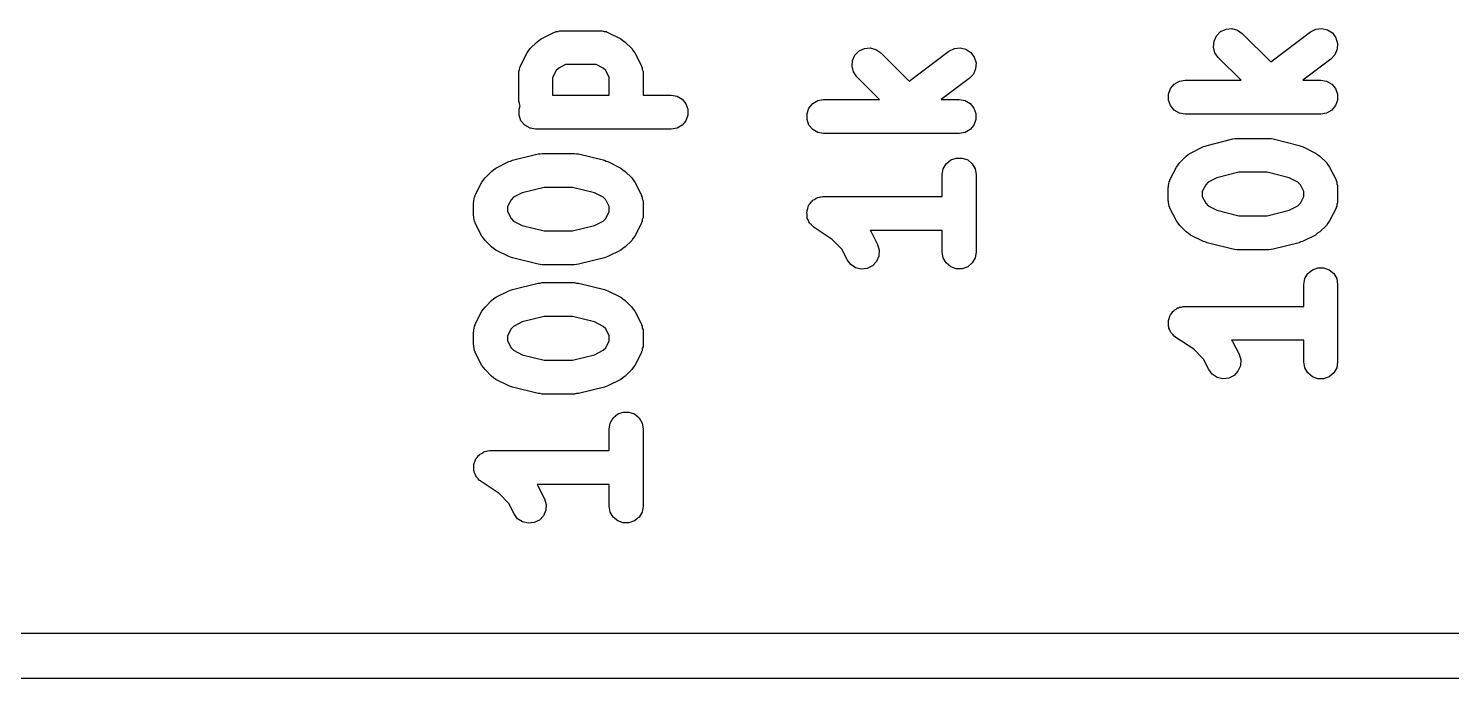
# Model space of a CAD drawing. Extents: x 10 to 287, y -200 to -10.
# Drawn here: x 178.75 to 185.05, y -112.1 to -109.22 of the extents above; entities that cross this region are included whole.
import ezdxf

# ---------------------------------------------------------------- set-up
doc = ezdxf.new("R2010")
doc.units = 0
doc.header["$MEASUREMENT"] = 0
doc.layers.add('BLACK', color=7, linetype='CONTINUOUS')

msp = doc.modelspace()

# ---------------------------------------------------------------- linework, layer by layer
at = {"layer": 'Black'}
for p, q in [((181.021, -109.271), (181.078, -109.243)), ((181.078, -109.243), (181.082, -109.241)), ((181.082, -109.241), (181.086, -109.239)), ((181.086, -109.239), (181.095, -109.238)), ((181.095, -109.238), (181.103, -109.235)), ((181.103, -109.235), (181.107, -109.235)), ((181.107, -109.235), (181.112, -109.235)), ((181.112, -109.235), (181.283, -109.235)), ((181.283, -109.235), (181.287, -109.235)), ((181.287, -109.235), (181.292, -109.235)), ((181.292, -109.235), (181.3, -109.238)), ((181.3, -109.238), (181.309, -109.239)), ((181.309, -109.239), (181.313, -109.241)), ((181.313, -109.241), (181.317, -109.243)), ((181.317, -109.243), (181.374, -109.271)), ((183.999, -109.281), (184.01, -109.257)), ((184.01, -109.257), (184.028, -109.239)), ((184.028, -109.239), (184.052, -109.228)), ((184.052, -109.228), (184.078, -109.225)), ((184.078, -109.225), (184.103, -109.232)), ((184.103, -109.232), (184.124, -109.247)), ((184.124, -109.247), (184.25, -109.372)), ((184.25, -109.372), (184.426, -109.24)), ((184.426, -109.24), (184.45, -109.228)), ((184.45, -109.228), (184.476, -109.225)), ((184.476, -109.225), (184.501, -109.231)), ((184.501, -109.231), (184.523, -109.245)), ((184.523, -109.245), (184.538, -109.266)), ((180.959, -109.333), (180.966, -109.324)), ((180.966, -109.324), (180.973, -109.314)), ((180.973, -109.314), (181.002, -109.285)), ((181.002, -109.285), (181.011, -109.278)), ((181.011, -109.278), (181.021, -109.271)), ((181.374, -109.271), (181.383, -109.278)), ((181.383, -109.278), (181.393, -109.285)), ((181.393, -109.285), (181.422, -109.314)), ((181.422, -109.314), (181.429, -109.324)), ((181.429, -109.324), (181.436, -109.333)), ((182.41, -109.343), (182.428, -109.324)), ((182.428, -109.324), (182.452, -109.313)), ((182.452, -109.313), (182.478, -109.311)), ((182.478, -109.311), (182.503, -109.318)), ((182.503, -109.318), (182.524, -109.333)), ((182.826, -109.326), (182.85, -109.314)), ((182.85, -109.314), (182.876, -109.311)), ((182.876, -109.311), (182.901, -109.317)), ((182.901, -109.317), (182.923, -109.331)), ((183.997, -109.307), (183.999, -109.281)), ((184.003, -109.332), (183.997, -109.307)), ((184.544, -109.317), (184.534, -109.341)), ((184.538, -109.266), (184.546, -109.291)), ((184.546, -109.291), (184.544, -109.317)), ((180.93, -109.39), (180.959, -109.333)), ((181.129, -109.385), (181.099, -109.4)), ((181.265, -109.385), (181.129, -109.385)), ((181.296, -109.4), (181.265, -109.385)), ((181.436, -109.333), (181.465, -109.39)), ((182.397, -109.392), (182.399, -109.366)), ((182.399, -109.366), (182.41, -109.343)), ((182.524, -109.333), (182.65, -109.458)), ((182.65, -109.458), (182.826, -109.326)), ((182.923, -109.331), (182.938, -109.352)), ((182.938, -109.352), (182.946, -109.377)), ((182.946, -109.377), (182.944, -109.403)), ((184.018, -109.353), (184.003, -109.332)), ((184.119, -109.454), (184.018, -109.353)), ((184.516, -109.36), (184.392, -109.454)), ((184.534, -109.341), (184.516, -109.36)), ((180.922, -109.424), (180.923, -109.42)), ((180.922, -109.538), (180.922, -109.424)), ((180.923, -109.415), (180.925, -109.407)), ((180.923, -109.42), (180.923, -109.415)), ((180.925, -109.407), (180.927, -109.398)), ((180.927, -109.398), (180.929, -109.395)), ((180.929, -109.395), (180.93, -109.39)), ((181.088, -109.411), (181.072, -109.442)), ((181.072, -109.442), (181.072, -109.52)), ((181.099, -109.4), (181.088, -109.411)), ((181.307, -109.411), (181.296, -109.4)), ((181.322, -109.442), (181.307, -109.411)), ((181.322, -109.52), (181.322, -109.442)), ((181.465, -109.39), (181.466, -109.395)), ((181.466, -109.395), (181.468, -109.398)), ((181.468, -109.398), (181.469, -109.407)), ((181.469, -109.407), (181.472, -109.415)), ((181.472, -109.415), (181.472, -109.42)), ((181.472, -109.42), (181.472, -109.424)), ((181.472, -109.424), (181.472, -109.52)), ((182.403, -109.417), (182.397, -109.392)), ((182.418, -109.439), (182.403, -109.417)), ((182.519, -109.539), (182.418, -109.439)), ((182.916, -109.446), (182.792, -109.539)), ((182.934, -109.427), (182.916, -109.446)), ((182.944, -109.403), (182.934, -109.427)), ((183.798, -109.516), (183.806, -109.491)), ((183.806, -109.491), (183.823, -109.471)), ((183.823, -109.471), (183.846, -109.458)), ((183.846, -109.458), (183.871, -109.454)), ((183.871, -109.454), (184.119, -109.454)), ((184.392, -109.454), (184.471, -109.454)), ((184.471, -109.454), (184.497, -109.458)), ((184.497, -109.458), (184.52, -109.471)), ((184.52, -109.471), (184.536, -109.491)), ((184.536, -109.491), (184.545, -109.516)), ((180.923, -109.543), (180.922, -109.538)), ((180.923, -109.547), (180.923, -109.543)), ((180.925, -109.555), (180.923, -109.547)), ((180.924, -109.582), (180.929, -109.567)), ((180.927, -109.564), (180.925, -109.555)), ((180.929, -109.567), (180.927, -109.564)), ((181.072, -109.52), (181.322, -109.52)), ((181.472, -109.52), (181.597, -109.52)), ((181.597, -109.52), (181.623, -109.525)), ((181.623, -109.525), (181.646, -109.538)), ((181.646, -109.538), (181.662, -109.558)), ((181.662, -109.558), (181.671, -109.582)), ((182.206, -109.577), (182.223, -109.557)), ((182.223, -109.557), (182.246, -109.544)), ((182.246, -109.544), (182.271, -109.539)), ((182.271, -109.539), (182.519, -109.539)), ((182.792, -109.539), (182.871, -109.539)), ((182.871, -109.539), (182.897, -109.544)), ((182.897, -109.544), (182.92, -109.557)), ((182.92, -109.557), (182.936, -109.577)), ((183.798, -109.542), (183.798, -109.516)), ((183.806, -109.566), (183.798, -109.542)), ((183.823, -109.586), (183.806, -109.566)), ((184.536, -109.566), (184.52, -109.586)), ((184.545, -109.542), (184.536, -109.566)), ((184.545, -109.516), (184.545, -109.542)), ((180.924, -109.608), (180.924, -109.582)), ((180.932, -109.633), (180.924, -109.608)), ((180.949, -109.653), (180.932, -109.633)), ((181.662, -109.633), (181.646, -109.653)), ((181.671, -109.608), (181.662, -109.633)), ((181.671, -109.582), (181.671, -109.608)), ((182.198, -109.601), (182.206, -109.577)), ((182.198, -109.627), (182.198, -109.601)), ((182.206, -109.652), (182.198, -109.627)), ((182.936, -109.577), (182.945, -109.601)), ((182.945, -109.627), (182.936, -109.652)), ((182.945, -109.601), (182.945, -109.627)), ((183.846, -109.599), (183.823, -109.586)), ((183.871, -109.604), (183.846, -109.599)), ((184.471, -109.604), (183.871, -109.604)), ((184.497, -109.599), (184.471, -109.604)), ((184.52, -109.586), (184.497, -109.599)), ((180.972, -109.666), (180.949, -109.653)), ((180.997, -109.67), (180.972, -109.666)), ((181.597, -109.67), (180.997, -109.67)), ((181.623, -109.666), (181.597, -109.67)), ((181.646, -109.653), (181.623, -109.666)), ((182.223, -109.672), (182.206, -109.652)), ((182.246, -109.685), (182.223, -109.672)), ((182.271, -109.689), (182.246, -109.685)), ((182.871, -109.689), (182.271, -109.689)), ((182.897, -109.685), (182.871, -109.689)), ((182.92, -109.672), (182.897, -109.685)), ((182.936, -109.652), (182.92, -109.672)), ((183.895, -109.776), (183.952, -109.747)), ((183.952, -109.747), (183.96, -109.745)), ((183.96, -109.745), (183.968, -109.742)), ((183.968, -109.742), (184.082, -109.713)), ((184.082, -109.713), (184.091, -109.712)), ((184.091, -109.712), (184.1, -109.711)), ((184.1, -109.711), (184.243, -109.711)), ((184.243, -109.711), (184.252, -109.712)), ((184.252, -109.712), (184.261, -109.713)), ((184.261, -109.713), (184.375, -109.742)), ((184.375, -109.742), (184.383, -109.745)), ((184.383, -109.745), (184.391, -109.747)), ((184.391, -109.747), (184.448, -109.776)), ((180.821, -109.843), (180.878, -109.814)), ((180.878, -109.814), (180.886, -109.812)), ((180.886, -109.812), (180.894, -109.808)), ((180.894, -109.808), (181.008, -109.78)), ((181.008, -109.78), (181.017, -109.779)), ((181.017, -109.779), (181.026, -109.778)), ((181.026, -109.778), (181.169, -109.778)), ((181.169, -109.778), (181.178, -109.779)), ((181.178, -109.779), (181.187, -109.78)), ((181.187, -109.78), (181.301, -109.808)), ((181.301, -109.808), (181.309, -109.812)), ((181.309, -109.812), (181.317, -109.814)), ((181.317, -109.814), (181.374, -109.843)), ((182.801, -109.846), (182.814, -109.823)), ((182.814, -109.823), (182.834, -109.806)), ((182.834, -109.806), (182.858, -109.798)), ((182.858, -109.798), (182.884, -109.798)), ((182.884, -109.798), (182.909, -109.806)), ((182.909, -109.806), (182.929, -109.823)), ((182.929, -109.823), (182.942, -109.846)), ((183.833, -109.838), (183.84, -109.828)), ((183.84, -109.828), (183.847, -109.818)), ((183.847, -109.818), (183.876, -109.79)), ((183.876, -109.79), (183.885, -109.783)), ((183.885, -109.783), (183.895, -109.776)), ((184.448, -109.776), (184.457, -109.783)), ((184.457, -109.783), (184.467, -109.79)), ((184.467, -109.79), (184.496, -109.818)), ((184.496, -109.818), (184.503, -109.828)), ((184.503, -109.828), (184.51, -109.838)), ((180.766, -109.895), (180.773, -109.885)), ((180.773, -109.885), (180.802, -109.857)), ((180.802, -109.857), (180.811, -109.85)), ((180.811, -109.85), (180.821, -109.843)), ((181.374, -109.843), (181.383, -109.85)), ((181.383, -109.85), (181.393, -109.857)), ((181.393, -109.857), (181.422, -109.885)), ((181.422, -109.885), (181.429, -109.895)), ((182.796, -109.871), (182.801, -109.846)), ((182.796, -109.968), (182.796, -109.871)), ((182.942, -109.846), (182.946, -109.871)), ((182.946, -109.871), (182.946, -110.214)), ((183.804, -109.895), (183.833, -109.838)), ((184.012, -109.885), (183.973, -109.904)), ((184.109, -109.861), (184.012, -109.885)), ((184.234, -109.861), (184.109, -109.861)), ((184.331, -109.885), (184.234, -109.861)), ((184.37, -109.904), (184.331, -109.885)), ((184.51, -109.838), (184.539, -109.895)), ((180.73, -109.962), (180.759, -109.905)), ((180.759, -109.905), (180.766, -109.895)), ((180.938, -109.952), (180.899, -109.971)), ((181.035, -109.928), (180.938, -109.952)), ((181.16, -109.928), (181.035, -109.928)), ((181.257, -109.952), (181.16, -109.928)), ((181.296, -109.971), (181.257, -109.952)), ((181.429, -109.895), (181.436, -109.905)), ((181.436, -109.905), (181.465, -109.962)), ((183.796, -109.929), (183.797, -109.924)), ((183.796, -109.986), (183.796, -109.929)), ((183.797, -109.92), (183.799, -109.912)), ((183.797, -109.924), (183.797, -109.92)), ((183.799, -109.912), (183.801, -109.903)), ((183.801, -109.903), (183.803, -109.899)), ((183.803, -109.899), (183.804, -109.895)), ((183.962, -109.916), (183.946, -109.946)), ((183.946, -109.946), (183.946, -109.968)), ((183.973, -109.904), (183.962, -109.916)), ((184.381, -109.916), (184.37, -109.904)), ((184.396, -109.946), (184.381, -109.916)), ((184.396, -109.968), (184.396, -109.946)), ((184.539, -109.895), (184.54, -109.899)), ((184.54, -109.899), (184.542, -109.903)), ((184.542, -109.903), (184.543, -109.912)), ((184.543, -109.912), (184.546, -109.92)), ((184.546, -109.92), (184.546, -109.924)), ((184.546, -109.924), (184.546, -109.929)), ((184.546, -109.929), (184.546, -109.986)), ((180.722, -109.995), (180.723, -109.991)), ((180.722, -110.053), (180.722, -109.995)), ((180.723, -109.987), (180.725, -109.978)), ((180.723, -109.991), (180.723, -109.987)), ((180.725, -109.978), (180.727, -109.97)), ((180.727, -109.97), (180.729, -109.966)), ((180.729, -109.966), (180.73, -109.962)), ((180.888, -109.983), (180.872, -110.013)), ((180.872, -110.013), (180.872, -110.035)), ((180.899, -109.971), (180.888, -109.983)), ((181.307, -109.983), (181.296, -109.971)), ((181.322, -110.013), (181.307, -109.983)), ((181.322, -110.035), (181.322, -110.013)), ((181.465, -109.962), (181.466, -109.966)), ((181.466, -109.966), (181.468, -109.97)), ((181.468, -109.97), (181.469, -109.978)), ((181.469, -109.978), (181.472, -109.987)), ((181.472, -109.987), (181.472, -109.991)), ((181.472, -109.991), (181.472, -109.995)), ((181.472, -109.995), (181.472, -110.053)), ((182.201, -110.021), (182.203, -110.013)), ((182.203, -110.013), (182.205, -110.009)), ((182.205, -110.009), (182.206, -110.005)), ((182.206, -110.005), (182.212, -109.999)), ((182.212, -109.999), (182.217, -109.991)), ((182.217, -109.991), (182.221, -109.989)), ((182.221, -109.989), (182.223, -109.985)), ((182.223, -109.985), (182.231, -109.981)), ((182.231, -109.981), (182.238, -109.976)), ((182.238, -109.976), (182.242, -109.974)), ((182.242, -109.974), (182.246, -109.972)), ((182.246, -109.972), (182.255, -109.971)), ((182.255, -109.971), (182.263, -109.968)), ((182.263, -109.968), (182.267, -109.969)), ((182.267, -109.969), (182.271, -109.968)), ((182.271, -109.968), (182.796, -109.968)), ((183.797, -109.99), (183.796, -109.986)), ((183.797, -109.994), (183.797, -109.99)), ((183.799, -110.003), (183.797, -109.994)), ((183.801, -110.011), (183.799, -110.003)), ((183.803, -110.015), (183.801, -110.011)), ((183.804, -110.019), (183.803, -110.015)), ((183.946, -109.968), (183.962, -109.998)), ((183.962, -109.998), (183.973, -110.01)), ((183.973, -110.01), (184.012, -110.029)), ((184.331, -110.029), (184.37, -110.01)), ((184.37, -110.01), (184.381, -109.998)), ((184.381, -109.998), (184.396, -109.968)), ((184.54, -110.015), (184.539, -110.019)), ((184.542, -110.011), (184.54, -110.015)), ((184.543, -110.003), (184.542, -110.011)), ((184.546, -109.994), (184.543, -110.003)), ((184.546, -109.986), (184.546, -109.99)), ((184.546, -109.99), (184.546, -109.994)), ((180.723, -110.057), (180.722, -110.053)), ((180.723, -110.061), (180.723, -110.057)), ((180.725, -110.07), (180.723, -110.061)), ((180.727, -110.078), (180.725, -110.07)), ((180.729, -110.082), (180.727, -110.078)), ((180.872, -110.035), (180.888, -110.065)), ((180.888, -110.065), (180.899, -110.077)), ((180.899, -110.077), (180.938, -110.096)), ((181.257, -110.096), (181.296, -110.077)), ((181.296, -110.077), (181.307, -110.065)), ((181.307, -110.065), (181.322, -110.035)), ((181.468, -110.078), (181.466, -110.082)), ((181.469, -110.07), (181.468, -110.078)), ((181.472, -110.061), (181.469, -110.07)), ((181.472, -110.053), (181.472, -110.057)), ((181.472, -110.057), (181.472, -110.061)), ((182.197, -110.038), (182.198, -110.034)), ((182.198, -110.047), (182.197, -110.038)), ((182.198, -110.03), (182.201, -110.021)), ((182.198, -110.034), (182.198, -110.03)), ((182.198, -110.056), (182.198, -110.047)), ((182.199, -110.06), (182.198, -110.056)), ((182.199, -110.064), (182.199, -110.06)), ((182.203, -110.072), (182.199, -110.064)), ((182.206, -110.08), (182.203, -110.072)), ((182.209, -110.084), (182.206, -110.08)), ((183.833, -110.076), (183.804, -110.019)), ((183.84, -110.086), (183.833, -110.076)), ((184.012, -110.029), (184.109, -110.054)), ((184.109, -110.054), (184.234, -110.054)), ((184.234, -110.054), (184.331, -110.029)), ((184.51, -110.076), (184.503, -110.086)), ((184.539, -110.019), (184.51, -110.076)), ((180.73, -110.086), (180.729, -110.082)), ((180.759, -110.143), (180.73, -110.086)), ((180.766, -110.153), (180.759, -110.143)), ((180.938, -110.096), (181.035, -110.12)), ((181.035, -110.12), (181.16, -110.12)), ((181.16, -110.12), (181.257, -110.096)), ((181.436, -110.143), (181.429, -110.153)), ((181.465, -110.086), (181.436, -110.143)), ((181.466, -110.082), (181.465, -110.086)), ((182.211, -110.087), (182.209, -110.084)), ((182.217, -110.093), (182.211, -110.087)), ((182.223, -110.1), (182.217, -110.093)), ((182.227, -110.102), (182.223, -110.1)), ((182.23, -110.105), (182.227, -110.102)), ((182.309, -110.158), (182.23, -110.105)), ((182.796, -110.118), (182.477, -110.118)), ((182.477, -110.118), (182.481, -110.124)), ((182.481, -110.124), (182.51, -110.181)), ((182.796, -110.214), (182.796, -110.118)), ((183.847, -110.096), (183.84, -110.086)), ((183.876, -110.124), (183.847, -110.096)), ((183.885, -110.131), (183.876, -110.124)), ((183.895, -110.139), (183.885, -110.131)), ((183.952, -110.167), (183.895, -110.139)), ((184.448, -110.139), (184.391, -110.167)), ((184.457, -110.131), (184.448, -110.139)), ((184.467, -110.124), (184.457, -110.131)), ((184.496, -110.096), (184.467, -110.124)), ((184.503, -110.086), (184.496, -110.096)), ((180.773, -110.163), (180.766, -110.153)), ((180.802, -110.191), (180.773, -110.163)), ((180.811, -110.198), (180.802, -110.191)), ((180.821, -110.205), (180.811, -110.198)), ((180.878, -110.234), (180.821, -110.205)), ((181.374, -110.205), (181.317, -110.234)), ((181.383, -110.198), (181.374, -110.205)), ((181.393, -110.191), (181.383, -110.198)), ((181.422, -110.163), (181.393, -110.191)), ((181.429, -110.153), (181.422, -110.163)), ((182.353, -110.202), (182.309, -110.158)), ((182.376, -110.248), (182.353, -110.202)), ((182.51, -110.181), (182.517, -110.206)), ((182.517, -110.206), (182.516, -110.232)), ((183.96, -110.169), (183.952, -110.167)), ((183.968, -110.173), (183.96, -110.169)), ((184.082, -110.201), (183.968, -110.173)), ((184.091, -110.202), (184.082, -110.201)), ((184.1, -110.204), (184.091, -110.202)), ((184.243, -110.204), (184.1, -110.204)), ((184.252, -110.202), (184.243, -110.204)), ((184.261, -110.201), (184.252, -110.202)), ((184.375, -110.173), (184.261, -110.201)), ((184.383, -110.169), (184.375, -110.173)), ((184.391, -110.167), (184.383, -110.169)), ((180.886, -110.236), (180.878, -110.234)), ((180.894, -110.24), (180.886, -110.236)), ((181.008, -110.268), (180.894, -110.24)), ((181.017, -110.269), (181.008, -110.268)), ((181.026, -110.27), (181.017, -110.269)), ((181.178, -110.269), (181.169, -110.27)), ((181.187, -110.268), (181.178, -110.269)), ((181.301, -110.24), (181.187, -110.268)), ((181.309, -110.236), (181.301, -110.24)), ((181.317, -110.234), (181.309, -110.236)), ((182.391, -110.269), (182.376, -110.248)), ((182.413, -110.283), (182.391, -110.269)), ((182.505, -110.256), (182.488, -110.275)), ((182.516, -110.232), (182.505, -110.256)), ((182.801, -110.24), (182.796, -110.214)), ((182.814, -110.262), (182.801, -110.24)), ((182.834, -110.279), (182.814, -110.262)), ((182.929, -110.262), (182.909, -110.279)), ((182.942, -110.24), (182.929, -110.262)), ((182.946, -110.214), (182.942, -110.24)), ((181.169, -110.27), (181.026, -110.27)), ((182.438, -110.289), (182.413, -110.283)), ((182.464, -110.286), (182.438, -110.289)), ((182.488, -110.275), (182.464, -110.286)), ((182.858, -110.288), (182.834, -110.279)), ((182.884, -110.288), (182.858, -110.288)), ((182.909, -110.279), (182.884, -110.288)), ((184.396, -110.357), (184.401, -110.331)), ((184.401, -110.331), (184.414, -110.309)), ((184.414, -110.309), (184.434, -110.292)), ((184.434, -110.292), (184.458, -110.283)), ((184.458, -110.283), (184.484, -110.283)), ((184.484, -110.283), (184.509, -110.292)), ((184.509, -110.292), (184.529, -110.309)), ((184.529, -110.309), (184.542, -110.331)), ((184.542, -110.331), (184.546, -110.357)), ((180.821, -110.414), (180.878, -110.385)), ((180.878, -110.385), (180.886, -110.383)), ((180.886, -110.383), (180.894, -110.38)), ((180.894, -110.38), (181.008, -110.351)), ((181.008, -110.351), (181.017, -110.351)), ((181.017, -110.351), (181.026, -110.349)), ((181.026, -110.349), (181.169, -110.349)), ((181.169, -110.349), (181.178, -110.351)), ((181.178, -110.351), (181.187, -110.351)), ((181.187, -110.351), (181.301, -110.38)), ((181.301, -110.38), (181.309, -110.383)), ((181.309, -110.383), (181.317, -110.385)), ((181.317, -110.385), (181.374, -110.414)), ((184.396, -110.454), (184.396, -110.357)), ((184.546, -110.357), (184.546, -110.7)), ((180.766, -110.467), (180.773, -110.457)), ((180.773, -110.457), (180.802, -110.428)), ((180.802, -110.428), (180.811, -110.421)), ((180.811, -110.421), (180.821, -110.414)), ((181.374, -110.414), (181.383, -110.421)), ((181.383, -110.421), (181.393, -110.428)), ((181.393, -110.428), (181.422, -110.457)), ((181.422, -110.457), (181.429, -110.467)), ((183.842, -110.46), (183.846, -110.458)), ((183.846, -110.458), (183.855, -110.457)), ((183.855, -110.457), (183.863, -110.454)), ((183.863, -110.454), (183.867, -110.454)), ((183.867, -110.454), (183.871, -110.454)), ((183.871, -110.454), (184.396, -110.454)), ((180.73, -110.533), (180.759, -110.476)), ((180.759, -110.476), (180.766, -110.467)), ((181.035, -110.499), (180.938, -110.523)), ((181.16, -110.499), (181.035, -110.499)), ((181.257, -110.523), (181.16, -110.499)), ((181.429, -110.467), (181.436, -110.476)), ((181.436, -110.476), (181.465, -110.533)), ((183.797, -110.524), (183.798, -110.52)), ((183.798, -110.516), (183.801, -110.507)), ((183.798, -110.52), (183.798, -110.516)), ((183.801, -110.507), (183.803, -110.498)), ((183.803, -110.498), (183.805, -110.495)), ((183.805, -110.495), (183.806, -110.491)), ((183.806, -110.491), (183.812, -110.484)), ((183.812, -110.484), (183.817, -110.477)), ((183.817, -110.477), (183.821, -110.474)), ((183.821, -110.474), (183.823, -110.471)), ((183.823, -110.471), (183.831, -110.467)), ((183.831, -110.467), (183.838, -110.461)), ((183.838, -110.461), (183.842, -110.46)), ((180.722, -110.567), (180.723, -110.563)), ((180.722, -110.624), (180.722, -110.567)), ((180.723, -110.558), (180.725, -110.55)), ((180.723, -110.563), (180.723, -110.558)), ((180.725, -110.55), (180.727, -110.541)), ((180.727, -110.541), (180.729, -110.537)), ((180.729, -110.537), (180.73, -110.533)), ((180.888, -110.554), (180.872, -110.585)), ((180.899, -110.543), (180.888, -110.554)), ((180.938, -110.523), (180.899, -110.543)), ((181.296, -110.543), (181.257, -110.523)), ((181.307, -110.554), (181.296, -110.543)), ((181.322, -110.585), (181.307, -110.554)), ((181.465, -110.533), (181.466, -110.537)), ((181.466, -110.537), (181.468, -110.541)), ((181.468, -110.541), (181.469, -110.55)), ((181.469, -110.55), (181.472, -110.558)), ((181.472, -110.558), (181.472, -110.563)), ((181.472, -110.563), (181.472, -110.567)), ((181.472, -110.567), (181.472, -110.624)), ((183.798, -110.533), (183.797, -110.524)), ((183.798, -110.542), (183.798, -110.533)), ((183.799, -110.546), (183.798, -110.542)), ((183.799, -110.55), (183.799, -110.546)), ((183.803, -110.558), (183.799, -110.55)), ((183.806, -110.566), (183.803, -110.558)), ((183.809, -110.569), (183.806, -110.566)), ((183.811, -110.573), (183.809, -110.569)), ((183.817, -110.579), (183.811, -110.573)), ((183.823, -110.586), (183.817, -110.579)), ((180.723, -110.628), (180.722, -110.624)), ((180.723, -110.633), (180.723, -110.628)), ((180.725, -110.641), (180.723, -110.633)), ((180.727, -110.65), (180.725, -110.641)), ((180.872, -110.585), (180.872, -110.606)), ((180.872, -110.606), (180.888, -110.637)), ((180.888, -110.637), (180.899, -110.648)), ((181.296, -110.648), (181.307, -110.637)), ((181.307, -110.637), (181.322, -110.606)), ((181.322, -110.606), (181.322, -110.585)), ((181.469, -110.641), (181.468, -110.65)), ((181.472, -110.633), (181.469, -110.641)), ((181.472, -110.624), (181.472, -110.628)), ((181.472, -110.628), (181.472, -110.633)), ((183.827, -110.588), (183.823, -110.586)), ((183.83, -110.591), (183.827, -110.588)), ((183.909, -110.644), (183.83, -110.591)), ((183.953, -110.687), (183.909, -110.644)), ((184.396, -110.604), (184.077, -110.604)), ((184.077, -110.604), (184.081, -110.609)), ((184.081, -110.609), (184.11, -110.666)), ((184.396, -110.7), (184.396, -110.604)), ((180.729, -110.653), (180.727, -110.65)), ((180.73, -110.658), (180.729, -110.653)), ((180.759, -110.715), (180.73, -110.658)), ((180.899, -110.648), (180.938, -110.668)), ((180.938, -110.668), (181.035, -110.692)), ((181.035, -110.692), (181.16, -110.692)), ((181.16, -110.692), (181.257, -110.668)), ((181.257, -110.668), (181.296, -110.648)), ((181.465, -110.658), (181.436, -110.715)), ((181.466, -110.653), (181.465, -110.658)), ((181.468, -110.65), (181.466, -110.653)), ((183.976, -110.734), (183.953, -110.687)), ((184.11, -110.666), (184.117, -110.691)), ((184.117, -110.691), (184.116, -110.717)), ((184.401, -110.726), (184.396, -110.7)), ((184.546, -110.7), (184.542, -110.726)), ((180.766, -110.724), (180.759, -110.715)), ((180.773, -110.734), (180.766, -110.724)), ((180.802, -110.763), (180.773, -110.734)), ((180.811, -110.77), (180.802, -110.763)), ((180.821, -110.777), (180.811, -110.77)), ((181.383, -110.77), (181.374, -110.777)), ((181.393, -110.763), (181.383, -110.77)), ((181.422, -110.734), (181.393, -110.763)), ((181.429, -110.724), (181.422, -110.734)), ((181.436, -110.715), (181.429, -110.724)), ((183.991, -110.754), (183.976, -110.734)), ((184.013, -110.769), (183.991, -110.754)), ((184.038, -110.775), (184.013, -110.769)), ((184.064, -110.772), (184.038, -110.775)), ((184.088, -110.76), (184.064, -110.772)), ((184.105, -110.741), (184.088, -110.76)), ((184.116, -110.717), (184.105, -110.741)), ((184.414, -110.748), (184.401, -110.726)), ((184.434, -110.765), (184.414, -110.748)), ((184.458, -110.774), (184.434, -110.765)), ((184.509, -110.765), (184.484, -110.774)), ((184.529, -110.748), (184.509, -110.765)), ((184.542, -110.726), (184.529, -110.748)), ((180.878, -110.805), (180.821, -110.777)), ((180.886, -110.808), (180.878, -110.805)), ((180.894, -110.811), (180.886, -110.808)), ((181.008, -110.84), (180.894, -110.811)), ((181.301, -110.811), (181.187, -110.84)), ((181.309, -110.808), (181.301, -110.811)), ((181.317, -110.805), (181.309, -110.808)), ((181.374, -110.777), (181.317, -110.805)), ((184.484, -110.774), (184.458, -110.774)), ((181.017, -110.84), (181.008, -110.84)), ((181.026, -110.842), (181.017, -110.84)), ((181.169, -110.842), (181.026, -110.842)), ((181.178, -110.84), (181.169, -110.842)), ((181.187, -110.84), (181.178, -110.84)), ((181.327, -110.97), (181.34, -110.947)), ((181.34, -110.947), (181.36, -110.93)), ((181.36, -110.93), (181.384, -110.922)), ((181.384, -110.922), (181.41, -110.922)), ((181.41, -110.922), (181.435, -110.93)), ((181.435, -110.93), (181.455, -110.947)), ((181.455, -110.947), (181.468, -110.97)), ((181.322, -110.995), (181.327, -110.97)), ((181.322, -111.092), (181.322, -110.995)), ((181.468, -110.97), (181.472, -110.995)), ((181.472, -110.995), (181.472, -111.338)), ((180.724, -111.154), (180.727, -111.145)), ((180.727, -111.145), (180.729, -111.137)), ((180.729, -111.137), (180.731, -111.133)), ((180.731, -111.133), (180.732, -111.129)), ((180.732, -111.129), (180.738, -111.123)), ((180.738, -111.123), (180.743, -111.115)), ((180.743, -111.115), (180.747, -111.113)), ((180.747, -111.113), (180.749, -111.109)), ((180.749, -111.109), (180.757, -111.105)), ((180.757, -111.105), (180.764, -111.1)), ((180.764, -111.1), (180.768, -111.098)), ((180.768, -111.098), (180.772, -111.096)), ((180.772, -111.096), (180.781, -111.095)), ((180.781, -111.095), (180.789, -111.092)), ((180.789, -111.092), (180.793, -111.093)), ((180.793, -111.093), (180.797, -111.092)), ((180.797, -111.092), (181.322, -111.092)), ((180.723, -111.162), (180.724, -111.158)), ((180.724, -111.171), (180.723, -111.162)), ((180.724, -111.158), (180.724, -111.154)), ((180.724, -111.18), (180.724, -111.171)), ((180.725, -111.184), (180.724, -111.18)), ((180.725, -111.188), (180.725, -111.184)), ((180.729, -111.196), (180.725, -111.188)), ((180.732, -111.204), (180.729, -111.196)), ((180.735, -111.208), (180.732, -111.204)), ((180.737, -111.211), (180.735, -111.208)), ((180.743, -111.217), (180.737, -111.211)), ((180.749, -111.224), (180.743, -111.217)), ((180.753, -111.226), (180.749, -111.224)), ((180.756, -111.229), (180.753, -111.226)), ((180.835, -111.282), (180.756, -111.229)), ((181.322, -111.242), (181.003, -111.242)), ((181.003, -111.242), (181.007, -111.248)), ((181.007, -111.248), (181.036, -111.305)), ((181.322, -111.338), (181.322, -111.242)), ((180.879, -111.326), (180.835, -111.282)), ((180.902, -111.372), (180.879, -111.326)), ((181.036, -111.305), (181.043, -111.33)), ((181.043, -111.33), (181.042, -111.356)), ((181.327, -111.364), (181.322, -111.338)), ((181.472, -111.338), (181.468, -111.364)), ((180.917, -111.393), (180.902, -111.372)), ((180.939, -111.407), (180.917, -111.393)), ((181.014, -111.399), (180.99, -111.41)), ((181.031, -111.38), (181.014, -111.399)), ((181.042, -111.356), (181.031, -111.38)), ((181.34, -111.386), (181.327, -111.364)), ((181.36, -111.403), (181.34, -111.386)), ((181.455, -111.386), (181.435, -111.403)), ((181.468, -111.364), (181.455, -111.386)), ((180.964, -111.413), (180.939, -111.407)), ((180.99, -111.41), (180.964, -111.413)), ((181.384, -111.412), (181.36, -111.403)), ((181.41, -111.412), (181.384, -111.412)), ((181.435, -111.403), (181.41, -111.412)), ((118, -111.9), (207.996, -111.9)), ((208, -112.1), (117.9, -112.1))]:
    msp.add_line(p, q, dxfattribs=at)

doc.saveas('drawing.dxf')
